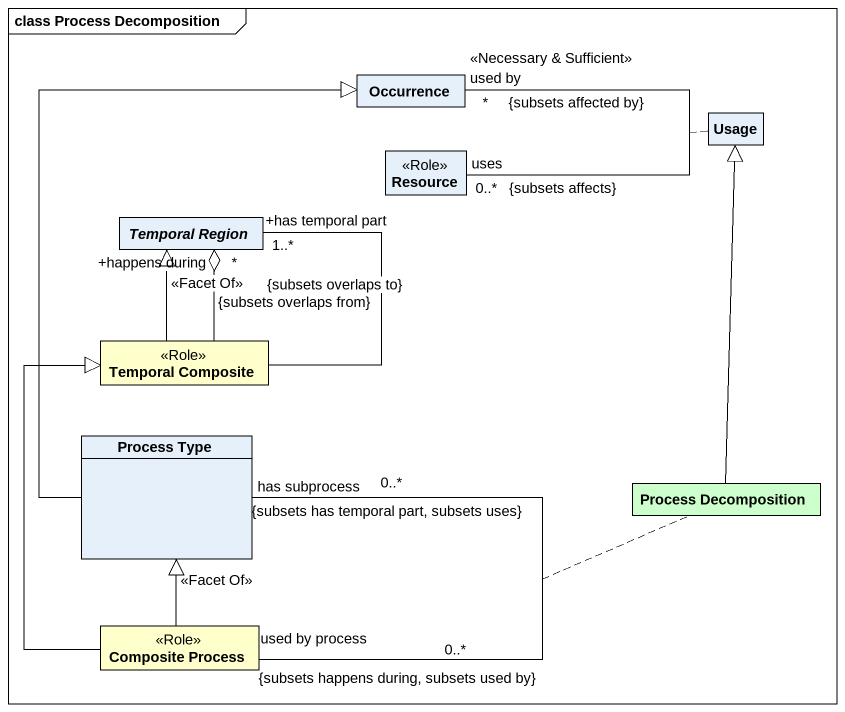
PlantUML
@startuml
mainframe class Process Decomposition
hide circle
hide empty members
class Occurrence
class Resource <<Role>>
class Usage
abstract class "Temporal Region" as Temporal_Region
class "Temporal Composite" as Temporal_Composite <<Role>> #FFFFCC
class "Process Type" as Process_Type
class "Process Decomposition" as Process_Decomposition #CCFFCC
class "Composite Process" as Composite_Process <<Role>> #FFFFCC
Occurrence "used by\n<<Necessary & Sufficient>>\n*\n{subsets affected by}" -- "uses\n0..*\n{subsets affects}" Resource
(Occurrence, Resource) .. Usage
Temporal_Region "+has temporal part\n1..*\n{subsets overlaps to}" --o "+happens during\n*\n{subsets overlaps from}" Temporal_Region
Temporal_Composite -up-|> Temporal_Region : <<Facet Of>>
Process_Type -up-|> Occurrence
Process_Decomposition -up-|> Usage
Composite_Process -up-|> Temporal_Composite
Composite_Process "used by process\n0..*\n{subsets happens during, subsets used by}" -up- "has subprocess\n0..*\n{subsets has temporal part, subsets uses}" Process_Type
(Composite_Process, Process_Type) .. Process_Decomposition
Composite_Process -up-|> Process_Type : <<Facet Of>>
@enduml
